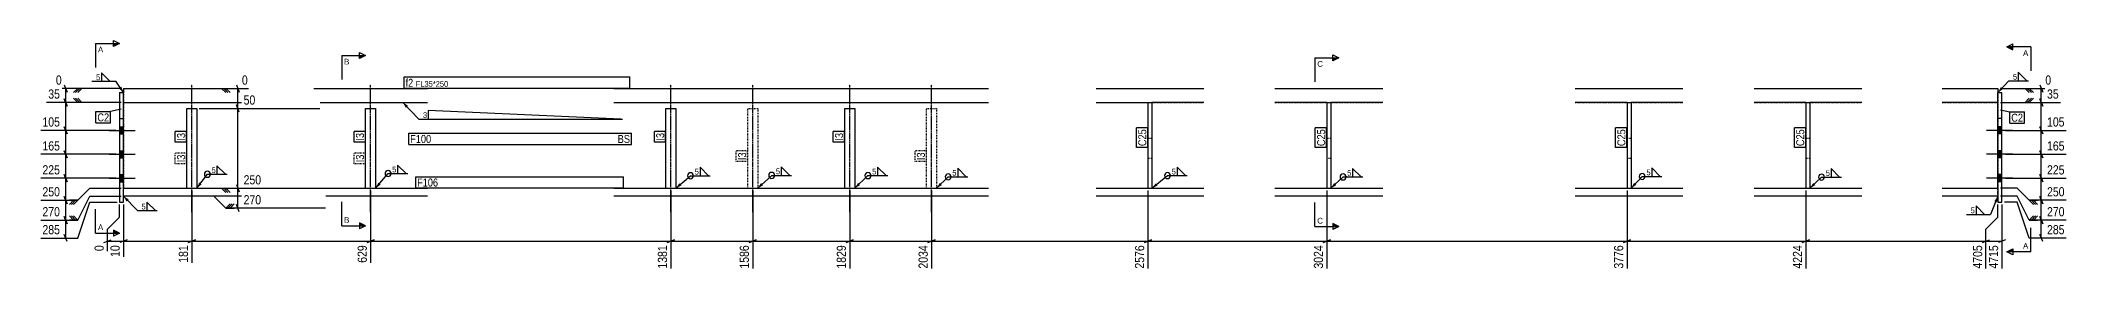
# Model space of a CAD drawing. Header units: millimetres. Extents: x 29 to 47384, y 10 to 1917.
# Drawn here: x 36805 to 41880, y 10 to 586 of the extents above; entities that cross this region are included whole.
import ezdxf

# ---------------------------------------------------------------- set-up
doc = ezdxf.new("R2010")
doc.units = ezdxf.units.MM
doc.linetypes.add('DXK_LINE_DOT2', pattern=[3.9198, 1.9599, -1.9599])
doc.linetypes.add('DXK_LINE_DOT3', pattern=[5.9187, 2.979, -0.9799, 0.9799, -0.9799])
for name, color, linetype in [('MÅLSÆTNING', 7, 'Continuous'), ('STÅL', 7, 'Continuous'), ('TEKST', 7, 'Continuous')]:
    doc.layers.add(name, color=color, linetype=linetype)
doc.styles.add('Arial', font='ARIAL.TTF', dxfattribs={"height": 0.2})
doc.styles.add('Arial Narrow', font='ARIALN.TTF', dxfattribs={"height": 0.2})

msp = doc.modelspace()

# ---------------------------------------------------------------- hatches: boundary and pattern name
at = {"layer": 'STÅL', "linetype": 'Continuous'}
for points in [[(37012.9, 351.9), (37012.9, 369.9), (37002.9, 369.9), (37002.9, 351.9)], [(37012.9, 351.9), (37012.9, 369.9), (37002.9, 369.9), (37002.9, 351.9)], [(41717.9, 351.9), (41717.9, 369.9), (41707.9, 369.9), (41707.9, 351.9)], [(41717.9, 351.9), (41717.9, 369.9), (41707.9, 369.9), (41707.9, 351.9)], [(37012.9, 291.9), (37012.9, 309.9), (37002.9, 309.9), (37002.9, 291.9)], [(37012.9, 291.9), (37012.9, 309.9), (37002.9, 309.9), (37002.9, 291.9)], [(41717.9, 291.9), (41717.9, 309.9), (41707.9, 309.9), (41707.9, 291.9)], [(41717.9, 291.9), (41717.9, 309.9), (41707.9, 309.9), (41707.9, 291.9)], [(37012.9, 231.9), (37012.9, 249.9), (37002.9, 249.9), (37002.9, 231.9)], [(37012.9, 231.9), (37012.9, 249.9), (37002.9, 249.9), (37002.9, 231.9)], [(41717.9, 231.9), (41717.9, 249.9), (41707.9, 249.9), (41707.9, 231.9)], [(41717.9, 231.9), (41717.9, 249.9), (41707.9, 249.9), (41707.9, 231.9)]]:
    msp.add_hatch(color=96, dxfattribs=at).paths.add_polyline_path(points)
at = {"layer": 'TEKST', "linetype": 'Continuous'}
for color, points in [(30, [(36987.9, 571.2), (36987.9, 578.7), (37002.9, 578.7)]), (30, [(41744.9, 569.9), (41744.9, 562.4), (41729.9, 569.9)]), (30, [(37604.4, 541), (37604.4, 548.5), (37619.4, 548.5)]), (3, [(37007.5, 470.4), (37012.9, 455.9), (37001.3, 466.1)]), (3, [(37720.1, 417.5), (37712.4, 430.9), (37725.5, 422.7)]), (3, [(37720.1, 417.5), (37712.4, 430.9), (37725.5, 422.7)]), (3, [(37657, 224.9), (37644.4, 215.9), (37651.3, 229.7)]), (3, [(37657, 224.9), (37644.4, 215.9), (37651.3, 229.7)]), (3, [(38410.2, 222.8), (38396.4, 215.9), (38405.4, 228.5)]), (3, [(38615, 223.2), (38601.4, 215.9), (38609.9, 228.8)]), (3, [(38857.8, 223.5), (38844.4, 215.9), (38852.7, 229)]), (3, [(39602.9, 222.4), (39588.9, 215.9), (39598.2, 228.2)]), (3, [(40050.5, 223.3), (40036.9, 215.9), (40045.4, 228.8)]), (3, [(37020.6, 182.5), (37012.9, 195.9), (37026, 187.7)]), (3, [(41698.7, 183.4), (41707.9, 195.9), (41705.7, 180.6)]), (30, [(36987.9, 103.3), (36987.9, 110.8), (37002.9, 103.3)]), (30, [(37604.4, 121.7), (37604.4, 129.2), (37619.4, 121.7)])]:
    msp.add_hatch(color=color, dxfattribs=at).paths.add_polyline_path(points)

# ---------------------------------------------------------------- linework, layer by layer
at = {"layer": 'MÅLSÆTNING', "color": 7, "linetype": 'Continuous'}
for p, q in [((37006.9, 465.9), (36843.5, 465.9)), ((36864.7, 474.9), (36871.9, 456.9)), ((36868.3, 430.9), (36868.3, 465.9)), ((36898.3, 465.9), (36887.8, 455.4)), ((36908.8, 465.9), (36887.8, 465.9)), ((36903.6, 465.9), (36893.1, 455.4)), ((36908.8, 465.9), (36898.3, 455.4)), ((37211.6, 465.9), (37324.1, 465.9)), ((37258.8, 465.9), (37269.3, 455.4)), ((37258.8, 465.9), (37279.8, 465.9)), ((37264, 465.9), (37274.5, 455.4)), ((37269.3, 465.9), (37279.8, 455.4)), ((37295.7, 474.9), (37302.9, 456.9)), ((37299.3, 415.9), (37299.3, 465.9)), ((41713.9, 465.9), (41841.1, 465.9)), ((41775.8, 465.9), (41786.3, 455.4)), ((41775.8, 465.9), (41796.8, 465.9)), ((41781, 465.9), (41791.5, 455.4)), ((41786.3, 465.9), (41796.8, 455.4)), ((41812.7, 474.9), (41819.9, 456.9)), ((41816.3, 430.9), (41816.3, 465.9)), ((37006.9, 430.9), (36820.1, 430.9)), ((37006.9, 430.9), (36820.1, 430.9)), ((36871.9, 421.9), (36864.7, 439.9)), ((36864.7, 439.9), (36871.9, 421.9)), ((36868.3, 360.9), (36868.3, 430.9)), ((36898.3, 430.9), (36887.8, 441.4)), ((36898.3, 430.9), (36887.8, 441.4)), ((36908.8, 430.9), (36887.8, 430.9)), ((36908.8, 430.9), (36887.8, 430.9)), ((36903.6, 430.9), (36893.1, 441.4)), ((36903.6, 430.9), (36893.1, 441.4)), ((36908.8, 430.9), (36898.3, 441.4)), ((36908.8, 430.9), (36898.3, 441.4)), ((37202.4, 415.9), (37504.5, 415.9)), ((37202.4, 415.9), (37504.5, 415.9)), ((37302.9, 406.9), (37295.7, 424.9)), ((37302.9, 406.9), (37295.7, 424.9)), ((41713.9, 430.9), (41864.5, 430.9)), ((41713.9, 430.9), (41864.5, 430.9)), ((41775.8, 430.9), (41786.3, 441.4)), ((41775.8, 430.9), (41786.3, 441.4)), ((41775.8, 430.9), (41796.8, 430.9)), ((41775.8, 430.9), (41796.8, 430.9)), ((41781, 430.9), (41791.5, 441.4)), ((41781, 430.9), (41791.5, 441.4)), ((41786.3, 430.9), (41796.8, 441.4)), ((41786.3, 430.9), (41796.8, 441.4)), ((41819.9, 421.9), (41812.7, 439.9)), ((41812.7, 439.9), (41819.9, 421.9)), ((41816.3, 360.9), (41816.3, 430.9)), ((36993.9, 360.9), (36805.5, 360.9)), ((36993.9, 360.9), (36805.5, 360.9)), ((36871.9, 351.9), (36864.7, 369.9)), ((36864.7, 369.9), (36871.9, 351.9)), ((36868.3, 300.9), (36868.3, 360.9)), ((41726.9, 360.9), (41879.1, 360.9)), ((41726.9, 360.9), (41879.1, 360.9)), ((41819.9, 351.9), (41812.7, 369.9)), ((41812.7, 369.9), (41819.9, 351.9)), ((41816.3, 300.9), (41816.3, 360.9)), ((36871.9, 291.9), (36864.7, 309.9)), ((36864.7, 309.9), (36871.9, 291.9)), ((41819.9, 291.9), (41812.7, 309.9)), ((41812.7, 309.9), (41819.9, 291.9)), ((36993.9, 300.9), (36805.5, 300.9)), ((36993.9, 300.9), (36805.5, 300.9)), ((36868.3, 240.9), (36868.3, 300.9)), ((41726.9, 300.9), (41879.1, 300.9)), ((41726.9, 300.9), (41879.1, 300.9)), ((41816.3, 240.9), (41816.3, 300.9)), ((36993.9, 240.9), (36805.5, 240.9)), ((36993.9, 240.9), (36805.5, 240.9)), ((36871.9, 231.9), (36864.7, 249.9)), ((36864.7, 249.9), (36871.9, 231.9)), ((36868.3, 185.9), (36868.3, 240.9)), ((36898.3, 185.9), (36928.3, 215.9)), ((36898.3, 185.9), (36928.3, 215.9)), ((36928.3, 215.9), (37006.9, 215.9)), ((36928.3, 215.9), (37006.9, 215.9)), ((37183.9, 209.9), (37183.9, 29)), ((37183.9, 209.9), (37183.9, 29)), ((37211.3, 215.9), (37519.1, 215.9)), ((37258.8, 215.9), (37269.3, 205.4)), ((37258.8, 215.9), (37279.8, 215.9)), ((37258.8, 215.9), (37269.3, 205.4)), ((37258.8, 215.9), (37279.8, 215.9)), ((37264, 215.9), (37274.5, 205.4)), ((37264, 215.9), (37274.5, 205.4)), ((37269.3, 215.9), (37279.8, 205.4)), ((37269.3, 215.9), (37279.8, 205.4)), ((37295.7, 224.9), (37302.9, 206.9)), ((37299.3, 165.9), (37299.3, 215.9)), ((37631.9, 209.9), (37631.9, 29)), ((37631.9, 209.9), (37631.9, 29)), ((38383.9, 209.9), (38383.9, 14.4)), ((38383.9, 209.9), (38383.9, 14.4)), ((38588.9, 209.9), (38588.9, 14.4)), ((38588.9, 209.9), (38588.9, 14.4)), ((38831.9, 209.9), (38831.9, 14.4)), ((39036.9, 209.9), (39036.9, 14.4)), ((39036.9, 209.9), (39036.9, 14.4)), ((39578.9, 209.9), (39578.9, 14.4)), ((39578.9, 209.9), (39578.9, 14.4)), ((40026.9, 209.9), (40026.9, 14.4)), ((40026.9, 209.9), (40026.9, 14.4)), ((40778.9, 209.9), (40778.9, 14.4)), ((41226.9, 209.9), (41226.9, 14.4)), ((41226.9, 209.9), (41226.9, 14.4)), ((41756.3, 215.9), (41713.9, 215.9)), ((41756.3, 215.9), (41713.9, 215.9)), ((41726.9, 240.9), (41879.1, 240.9)), ((41726.9, 240.9), (41879.1, 240.9)), ((41786.3, 185.9), (41756.3, 215.9)), ((41786.3, 185.9), (41756.3, 215.9)), ((41819.9, 231.9), (41812.7, 249.9)), ((41812.7, 249.9), (41819.9, 231.9)), ((41816.3, 185.9), (41816.3, 240.9)), ((36805.5, 185.9), (36898.3, 185.9)), ((36805.5, 185.9), (36898.3, 185.9)), ((36871.9, 176.9), (36864.7, 194.9)), ((36864.7, 194.9), (36871.9, 176.9)), ((36868.3, 135.9), (36868.3, 185.9)), ((36887.8, 185.9), (36877.3, 175.4)), ((36898.3, 185.9), (36877.3, 185.9)), ((36887.8, 185.9), (36877.3, 175.4)), ((36898.3, 185.9), (36877.3, 185.9)), ((36893.1, 185.9), (36882.6, 175.4)), ((36893.1, 185.9), (36882.6, 175.4)), ((36898.3, 185.9), (36887.8, 175.4)), ((36898.3, 185.9), (36887.8, 175.4)), ((36898.3, 135.9), (36928.3, 195.9)), ((36898.3, 135.9), (36928.3, 195.9)), ((36928.3, 195.9), (37006.9, 195.9)), ((36928.3, 195.9), (37006.9, 195.9)), ((36928.3, 180.9), (36996.9, 180.9)), ((37002.9, 143.1), (37002.9, 174.9)), ((37012.9, 174.9), (37012.9, 43.7)), ((37012.9, 174.9), (37012.9, 43.7)), ((37239.3, 195.9), (37211.3, 195.9)), ((37269.3, 165.9), (37239.3, 195.9)), ((37269.3, 165.9), (37279.8, 176.4)), ((37519.1, 165.9), (37269.3, 165.9)), ((37269.3, 165.9), (37290.3, 165.9)), ((37274.5, 165.9), (37285, 176.4)), ((37279.8, 165.9), (37290.3, 176.4)), ((37302.9, 156.9), (37295.7, 174.9)), ((41707.9, 143.1), (41707.9, 174.9)), ((41707.9, 143.1), (41707.9, 174.9)), ((41756.3, 195.9), (41713.9, 195.9)), ((41756.3, 195.9), (41713.9, 195.9)), ((41717.9, 174.9), (41717.9, 14.4)), ((41756.3, 180.9), (41723.9, 180.9)), ((41786.3, 135.9), (41756.3, 195.9)), ((41786.3, 135.9), (41756.3, 195.9)), ((41786.3, 90.9), (41756.3, 180.9)), ((41879.1, 185.9), (41786.3, 185.9)), ((41786.3, 185.9), (41796.8, 175.4)), ((41786.3, 185.9), (41807.3, 185.9)), ((41879.1, 185.9), (41786.3, 185.9)), ((41786.3, 185.9), (41796.8, 175.4)), ((41786.3, 185.9), (41807.3, 185.9)), ((41791.5, 185.9), (41802, 175.4)), ((41791.5, 185.9), (41802, 175.4)), ((41796.8, 185.9), (41807.3, 175.4)), ((41796.8, 185.9), (41807.3, 175.4)), ((41819.9, 176.9), (41812.7, 194.9)), ((41812.7, 194.9), (41819.9, 176.9)), ((41816.3, 135.9), (41816.3, 185.9)), ((36805.5, 135.9), (36898.3, 135.9)), ((36805.5, 135.9), (36898.3, 135.9)), ((36871.9, 126.9), (36864.7, 144.9)), ((36864.7, 144.9), (36871.9, 126.9)), ((36868.3, 90.9), (36868.3, 135.9)), ((36887.8, 135.9), (36877.3, 146.4)), ((36887.8, 135.9), (36877.3, 146.4)), ((36898.3, 135.9), (36877.3, 135.9)), ((36898.3, 135.9), (36877.3, 135.9)), ((36893.1, 135.9), (36882.6, 146.4)), ((36893.1, 135.9), (36882.6, 146.4)), ((36898.3, 135.9), (36887.8, 146.4)), ((36898.3, 135.9), (36887.8, 146.4)), ((36972.9, 113.1), (37002.9, 143.1)), ((36972.9, 58.3), (36972.9, 113.1)), ((41677.9, 113.1), (41707.9, 143.1)), ((41677.9, 113.1), (41707.9, 143.1)), ((41677.9, 14.4), (41677.9, 113.1)), ((41786.3, 135.9), (41796.8, 146.4)), ((41786.3, 135.9), (41796.8, 146.4)), ((41879.1, 135.9), (41786.3, 135.9)), ((41786.3, 135.9), (41807.3, 135.9)), ((41879.1, 135.9), (41786.3, 135.9)), ((41786.3, 135.9), (41807.3, 135.9)), ((41791.5, 135.9), (41802, 146.4)), ((41791.5, 135.9), (41802, 146.4)), ((41796.8, 135.9), (41807.3, 146.4)), ((41796.8, 135.9), (41807.3, 146.4)), ((41819.9, 126.9), (41812.7, 144.9)), ((41812.7, 144.9), (41819.9, 126.9)), ((41816.3, 90.9), (41816.3, 135.9)), ((36805.5, 90.9), (36898.3, 90.9)), ((36871.9, 81.9), (36864.7, 99.9)), ((36963.9, 79.5), (36981.9, 86.7)), ((36972.9, 83.1), (37012.9, 83.1)), ((37021.9, 86.7), (37003.9, 79.5)), ((37021.9, 86.7), (37003.9, 79.5)), ((37012.9, 83.1), (37183.9, 83.1)), ((37192.9, 86.7), (37174.9, 79.5)), ((37174.9, 79.5), (37192.9, 86.7)), ((37183.9, 83.1), (37631.9, 83.1)), ((37640.9, 86.7), (37622.9, 79.5)), ((37622.9, 79.5), (37640.9, 86.7)), ((37631.9, 83.1), (38383.9, 83.1)), ((38392.9, 86.7), (38374.9, 79.5)), ((38374.9, 79.5), (38392.9, 86.7)), ((38383.9, 83.1), (38588.9, 83.1)), ((38597.9, 86.7), (38579.9, 79.5)), ((38579.9, 79.5), (38597.9, 86.7)), ((38588.9, 83.1), (38831.9, 83.1)), ((38822.9, 79.5), (38840.9, 86.7)), ((39045.9, 86.7), (39027.9, 79.5)), ((39027.9, 79.5), (39045.9, 86.7)), ((39036.9, 83.1), (39578.9, 83.1)), ((39587.9, 86.7), (39569.9, 79.5)), ((39569.9, 79.5), (39587.9, 86.7)), ((39578.9, 83.1), (40026.9, 83.1)), ((40035.9, 86.7), (40017.9, 79.5)), ((40017.9, 79.5), (40035.9, 86.7)), ((40026.9, 83.1), (40778.9, 83.1)), ((40769.9, 79.5), (40787.9, 86.7)), ((41235.9, 86.7), (41217.9, 79.5)), ((41217.9, 79.5), (41235.9, 86.7)), ((41668.9, 79.5), (41686.9, 86.7)), ((41677.9, 83.1), (41717.9, 83.1)), ((41726.9, 86.7), (41708.9, 79.5)), ((41879.1, 90.9), (41786.3, 90.9)), ((41819.9, 81.9), (41812.7, 99.9))]:
    msp.add_line(p, q, dxfattribs=at)
at = {"layer": 'STÅL', "color": 2, "linetype": 'Continuous'}
for p, q in [((37012.9, 465.9), (37012.9, 455.9)), ((37012.9, 465.9), (37326.4, 465.9)), ((37489.4, 465.9), (37774.4, 465.9)), ((38241.4, 465.9), (39179.4, 465.9)), ((39448.9, 465.9), (39718.9, 465.9)), ((39896.9, 465.9), (40166.9, 465.9)), ((40648.9, 465.9), (40918.9, 465.9)), ((41096.9, 465.9), (41366.9, 465.9)), ((41567.9, 465.9), (41707.9, 465.9)), ((41707.9, 465.9), (41707.9, 455.9)), ((37002.9, 455.9), (37002.9, 180.9)), ((37002.9, 455.9), (37012.9, 455.9)), ((37012.9, 215.9), (37012.9, 455.9)), ((37012.9, 430.9), (37326.4, 430.9)), ((37171.4, 215.9), (37171.4, 415.9)), ((37171.4, 415.9), (37196.4, 415.9)), ((37196.4, 415.9), (37196.4, 215.9)), ((37489.4, 430.9), (37774.4, 430.9)), ((37619.4, 215.9), (37619.4, 415.9)), ((37619.4, 415.9), (37644.4, 415.9)), ((37644.4, 415.9), (37644.4, 215.9)), ((38241.4, 430.9), (39179.4, 430.9)), ((38371.4, 215.9), (38371.4, 415.9)), ((38371.4, 415.9), (38396.4, 415.9)), ((38396.4, 415.9), (38396.4, 215.9)), ((38819.4, 215.9), (38819.4, 415.9)), ((38819.4, 415.9), (38844.4, 415.9)), ((38844.4, 415.9), (38844.4, 215.9)), ((39448.9, 430.9), (39578.9, 430.9)), ((39578.9, 430.9), (39578.9, 215.9)), ((39578.9, 430.9), (39588.9, 430.9)), ((39588.9, 430.9), (39588.9, 215.9)), ((39718.9, 430.9), (39588.9, 430.9)), ((40026.9, 430.9), (39896.9, 430.9)), ((40026.9, 430.9), (40026.9, 215.9)), ((40026.9, 430.9), (40036.9, 430.9)), ((40036.9, 430.9), (40036.9, 215.9)), ((40166.9, 430.9), (40036.9, 430.9)), ((40778.9, 430.9), (40648.9, 430.9)), ((40778.9, 430.9), (40778.9, 215.9)), ((40778.9, 430.9), (40788.9, 430.9)), ((40788.9, 430.9), (40788.9, 215.9)), ((40918.9, 430.9), (40788.9, 430.9)), ((41226.9, 430.9), (41096.9, 430.9)), ((41226.9, 430.9), (41226.9, 215.9)), ((41226.9, 430.9), (41236.9, 430.9)), ((41236.9, 430.9), (41236.9, 215.9)), ((41366.9, 430.9), (41236.9, 430.9)), ((41707.9, 430.9), (41567.9, 430.9)), ((41707.9, 215.9), (41707.9, 455.9)), ((41707.9, 455.9), (41717.9, 455.9)), ((41717.9, 180.9), (41717.9, 455.9)), ((37002.9, 390.9), (37012.9, 390.9)), ((41717.9, 390.9), (41707.9, 390.9)), ((37012.9, 195.9), (37012.9, 215.9)), ((37012.9, 215.9), (37326.4, 215.9)), ((37489.4, 215.9), (37774.4, 215.9)), ((38241.4, 215.9), (39179.4, 215.9)), ((39448.9, 215.9), (39718.9, 215.9)), ((39896.9, 215.9), (40166.9, 215.9)), ((40648.9, 215.9), (40918.9, 215.9)), ((41096.9, 215.9), (41366.9, 215.9)), ((41567.9, 215.9), (41707.9, 215.9)), ((41707.9, 215.9), (41707.9, 195.9)), ((37002.9, 180.9), (37012.9, 180.9)), ((37326.4, 195.9), (37012.9, 195.9)), ((37012.9, 180.9), (37012.9, 195.9)), ((37774.4, 195.9), (37489.4, 195.9)), ((39179.4, 195.9), (38241.4, 195.9)), ((39718.9, 195.9), (39448.9, 195.9)), ((40166.9, 195.9), (39896.9, 195.9)), ((40918.9, 195.9), (40648.9, 195.9)), ((41366.9, 195.9), (41096.9, 195.9)), ((41707.9, 195.9), (41567.9, 195.9)), ((41707.9, 195.9), (41707.9, 180.9)), ((41707.9, 180.9), (41717.9, 180.9))]:
    msp.add_line(p, q, dxfattribs=at)
at = {"layer": 'STÅL', "color": 7, "linetype": 'DXK_LINE_DOT3'}
for p, q in [((37183.9, 155.9), (37183.9, 475.9)), ((37183.9, 155.9), (37183.9, 475.9)), ((37631.9, 155.9), (37631.9, 475.9)), ((37631.9, 155.9), (37631.9, 475.9)), ((38383.9, 155.9), (38383.9, 475.9)), ((38588.9, 155.9), (38588.9, 475.9)), ((38831.9, 155.9), (38831.9, 475.9)), ((39036.9, 155.9), (39036.9, 475.9))]:
    msp.add_line(p, q, dxfattribs=at)
at = {"layer": 'STÅL', "color": 7, "linetype": 'DXK_LINE_DOT2'}
for p, q in [((37012.9, 455.9), (37012.9, 430.9)), ((37012.9, 430.9), (37012.9, 215.9)), ((37012.9, 430.9), (37326.4, 430.9)), ((37171.4, 215.9), (37171.4, 415.9)), ((37171.4, 415.9), (37194.7, 415.9)), ((37194.8, 415.9), (37194.7, 415.9)), ((37194.8, 415.9), (37196.4, 415.9)), ((37196.4, 415.9), (37196.4, 215.9)), ((37489.4, 430.9), (37774.4, 430.9)), ((37619.4, 215.9), (37619.4, 415.9)), ((37619.4, 415.9), (37644.4, 415.9)), ((37644.4, 415.9), (37644.4, 215.9)), ((38241.4, 430.9), (39179.4, 430.9)), ((38394.8, 415.9), (38394.7, 415.9)), ((38576.4, 215.9), (38576.4, 415.9)), ((38576.4, 415.9), (38601.4, 415.9)), ((38601.4, 415.9), (38601.4, 215.9)), ((38842.8, 415.9), (38842.7, 415.9)), ((39024.4, 215.9), (39024.4, 415.9)), ((39024.4, 415.9), (39049.4, 415.9)), ((39049.4, 415.9), (39049.4, 215.9)), ((39448.9, 430.9), (39718.9, 430.9)), ((39896.9, 430.9), (40166.9, 430.9)), ((40648.9, 430.9), (40918.9, 430.9)), ((41096.9, 430.9), (41366.9, 430.9)), ((41567.9, 430.9), (41707.9, 430.9)), ((41707.9, 455.9), (41707.9, 430.9)), ((41707.9, 430.9), (41707.9, 215.9)), ((39588.9, 340.9), (39578.9, 340.9)), ((40036.9, 340.9), (40026.9, 340.9)), ((40788.9, 340.9), (40778.9, 340.9)), ((41236.9, 340.9), (41226.9, 340.9)), ((39578.9, 290.9), (39588.9, 290.9)), ((40026.9, 290.9), (40036.9, 290.9)), ((40778.9, 290.9), (40788.9, 290.9)), ((41226.9, 290.9), (41236.9, 290.9)), ((37012.9, 215.9), (37326.4, 215.9)), ((37012.9, 195.9), (37012.9, 215.9)), ((37489.4, 215.9), (37774.4, 215.9)), ((38241.4, 215.9), (39179.4, 215.9)), ((39448.9, 215.9), (39718.9, 215.9)), ((39896.9, 215.9), (40166.9, 215.9)), ((40648.9, 215.9), (40918.9, 215.9)), ((41096.9, 215.9), (41366.9, 215.9)), ((41567.9, 215.9), (41707.9, 215.9)), ((41707.9, 195.9), (41707.9, 215.9))]:
    msp.add_line(p, q, dxfattribs=at)
at = {"layer": 'STÅL', "color": 96, "linetype": 'Continuous'}
for p, q in [((36976.9, 360.9), (37041.9, 360.9)), ((36976.9, 360.9), (37041.9, 360.9)), ((37002.9, 369.9), (37012.9, 369.9)), ((37002.9, 369.9), (37012.9, 369.9)), ((41743.9, 360.9), (41678.9, 360.9)), ((41743.9, 360.9), (41678.9, 360.9)), ((41717.9, 369.9), (41707.9, 369.9)), ((41717.9, 369.9), (41707.9, 369.9)), ((37002.9, 351.9), (37012.9, 351.9)), ((37002.9, 351.9), (37012.9, 351.9)), ((37002.9, 309.9), (37012.9, 309.9)), ((37002.9, 309.9), (37012.9, 309.9)), ((41717.9, 351.9), (41707.9, 351.9)), ((41717.9, 351.9), (41707.9, 351.9)), ((41717.9, 309.9), (41707.9, 309.9)), ((41717.9, 309.9), (41707.9, 309.9)), ((36976.9, 300.9), (37041.9, 300.9)), ((36976.9, 300.9), (37041.9, 300.9)), ((37002.9, 291.9), (37012.9, 291.9)), ((37002.9, 291.9), (37012.9, 291.9)), ((41743.9, 300.9), (41678.9, 300.9)), ((41743.9, 300.9), (41678.9, 300.9)), ((41717.9, 291.9), (41707.9, 291.9)), ((41717.9, 291.9), (41707.9, 291.9)), ((36976.9, 240.9), (37041.9, 240.9)), ((36976.9, 240.9), (37041.9, 240.9)), ((37002.9, 249.9), (37012.9, 249.9)), ((37002.9, 249.9), (37012.9, 249.9)), ((37002.9, 231.9), (37012.9, 231.9)), ((37002.9, 231.9), (37012.9, 231.9)), ((41743.9, 240.9), (41678.9, 240.9)), ((41743.9, 240.9), (41678.9, 240.9)), ((41717.9, 249.9), (41707.9, 249.9)), ((41717.9, 249.9), (41707.9, 249.9)), ((41717.9, 231.9), (41707.9, 231.9)), ((41717.9, 231.9), (41707.9, 231.9))]:
    msp.add_line(p, q, dxfattribs=at)
at = {"layer": 'TEKST', "color": 30, "linetype": 'Continuous'}
for p, q in [((36987.9, 571.2), (36987.9, 586.2)), ((36987.9, 586.2), (37002.9, 578.7)), ((37002.9, 578.7), (36987.9, 571.2)), ((41729.9, 569.9), (41744.9, 577.4)), ((41729.9, 569.9), (41744.9, 562.4)), ((41744.9, 562.4), (41744.9, 577.4)), ((37604.4, 541), (37604.4, 556)), ((37604.4, 556), (37619.4, 548.5)), ((37619.4, 548.5), (37604.4, 541)), ((37002.9, 103.3), (36987.9, 110.8)), ((37619.4, 121.7), (37604.4, 129.2)), ((37604.4, 129.2), (37604.4, 114.2)), ((37619.4, 121.7), (37604.4, 114.2)), ((41744.9, 64.1), (41744.9, 49.1))]:
    msp.add_line(p, q, dxfattribs=at)
at = {"layer": 'TEKST', "color": 3, "linetype": 'Continuous'}
for p, q in [((37012.9, 455.9), (36993.7, 483.8)), ((41707.9, 195.9), (41689.2, 150.3))]:
    msp.add_line(p, q, dxfattribs=at)

# ---------------------------------------------------------------- wipeouts: each hides what was drawn before it
at = {"color": 0, "linetype": 'Continuous'}
for points in [[(36962.2, 556.2), (36962.2, 571.2), (36948.9, 571.2), (36948.9, 556.2)], [(41783.9, 547.4), (41783.9, 562.4), (41770.6, 562.4), (41770.6, 547.4)], [(37578.7, 526), (37578.7, 541), (37565.4, 541), (37565.4, 526)], [(40017.4, 520.2), (40017.4, 535.2), (40002.9, 535.2), (40002.9, 520.2)], [(37578.7, 129.2), (37578.7, 144.2), (37565.4, 144.2), (37565.4, 129.2)]]:
    msp.add_wipeout(points, dxfattribs=at).dxf.layer = 'TEKST'
at = {"color": 0}
for points in [[(38244.5, 329.3), (38244.5, 350.3), (37731.1, 350.3), (37731.1, 329.3)], [(37244, 252.6), (37244, 270), (37232.4, 270), (37232.4, 252.6)], [(37696.4, 254.4), (37696.4, 271.8), (37684.8, 271.8), (37684.8, 254.4)], [(38453.9, 249), (38453.9, 266.4), (38442.4, 266.4), (38442.4, 249)], [(38657.4, 249.8), (38657.4, 267.2), (38645.8, 267.2), (38645.8, 249.8)], [(38898.3, 249.3), (38898.3, 266.7), (38886.8, 266.7), (38886.8, 249.3)], [(39099.2, 246.2), (39099.2, 263.6), (39087.7, 263.6), (39087.7, 246.2)], [(39648.6, 249.2), (39648.6, 266.6), (39637.1, 266.6), (39637.1, 249.2)], [(40088.5, 245.9), (40088.5, 263.3), (40076.9, 263.3), (40076.9, 245.9)], [(40837.6, 247.2), (40837.6, 264.6), (40826.1, 264.6), (40826.1, 247.2)], [(41286.9, 245.5), (41286.9, 262.9), (41275.3, 262.9), (41275.3, 245.5)], [(41649.9, 152.1), (41649.9, 169.5), (41638.3, 169.5), (41638.3, 152.1)]]:
    msp.add_wipeout(points, dxfattribs=at).dxf.layer = 'TEKST'

# ---------------------------------------------------------------- next in the draw order: hatches: boundary and pattern name
at = {"layer": 'TEKST', "linetype": 'Continuous'}
for color, points in [(30, [(40041.9, 535.2), (40041.9, 542.7), (40056.9, 542.7)]), (3, [(37208.5, 225.5), (37196.4, 215.9), (37202.6, 230.1)]), (3, [(37208.5, 225.5), (37196.4, 215.9), (37202.6, 230.1)]), (3, [(39062.7, 223.7), (39049.4, 215.9), (39057.5, 229.1)]), (3, [(40801.9, 224.2), (40788.9, 215.9), (40796.5, 229.4)]), (3, [(41250.3, 223.6), (41236.9, 215.9), (41245.2, 229)])]:
    msp.add_hatch(color=color, dxfattribs=at).paths.add_polyline_path(points)

# ---------------------------------------------------------------- next in the draw order: linework, layer by layer
at = {"layer": 'TEKST', "color": 7, "linetype": 'Continuous'}
for p, q in [((36942.9, 578.7), (37002.9, 578.7)), ((41789.9, 569.9), (41729.9, 569.9)), ((41789.9, 569.9), (41789.9, 509.9)), ((37559.4, 548.5), (37559.4, 488.5)), ((37559.4, 548.5), (37619.4, 548.5)), ((39996.9, 542.7), (39996.9, 482.7)), ((39996.9, 542.7), (40056.9, 542.7)), ((37559.4, 121.7), (37559.4, 181.7)), ((37559.4, 121.7), (37619.4, 121.7))]:
    msp.add_line(p, q, dxfattribs=at)
at = {"layer": 'TEKST', "color": 30, "linetype": 'Continuous'}
for p, q in [((40041.9, 535.2), (40041.9, 550.2)), ((40041.9, 550.2), (40056.9, 542.7)), ((40056.9, 542.7), (40041.9, 535.2))]:
    msp.add_line(p, q, dxfattribs=at)
at = {"layer": 'TEKST', "color": 3, "linetype": 'Continuous'}
for p, q in [((37268.5, 250.8), (37247, 272.2)), ((37247, 272.2), (37247, 250.8)), ((37720.9, 252.6), (37699.5, 274)), ((37699.5, 274), (37699.5, 252.6)), ((38478.4, 247.2), (38457, 268.7)), ((38457, 268.7), (38457, 247.2)), ((38681.9, 248), (38660.5, 269.4)), ((38660.5, 269.4), (38660.5, 248)), ((38922.8, 247.5), (38901.4, 268.9)), ((38901.4, 268.9), (38901.4, 247.5)), ((39123.7, 244.4), (39102.3, 265.9)), ((39102.3, 265.9), (39102.3, 244.4)), ((39673.1, 247.4), (39651.7, 268.8)), ((39651.7, 268.8), (39651.7, 247.4)), ((40113, 244.1), (40091.6, 265.6)), ((40091.6, 265.6), (40091.6, 244.1)), ((40862.1, 245.4), (40840.7, 266.8)), ((40840.7, 266.8), (40840.7, 245.4)), ((41311.4, 243.7), (41289.9, 265.2)), ((41289.9, 265.2), (41289.9, 243.7)), ((37196.4, 215.9), (37223.1, 250.8)), ((37196.4, 215.9), (37223.1, 250.8)), ((37223.1, 250.8), (37272.8, 250.8)), ((37247, 250.8), (37268.5, 250.8)), ((37644.4, 215.9), (37675.5, 252.6)), ((37644.4, 215.9), (37675.5, 252.6)), ((37675.5, 252.6), (37725.2, 252.6)), ((37699.5, 252.6), (37720.9, 252.6)), ((38396.4, 215.9), (38433.1, 247.2)), ((38433.1, 247.2), (38482.7, 247.2)), ((38457, 247.2), (38478.4, 247.2)), ((38601.4, 215.9), (38636.5, 248)), ((38636.5, 248), (38686.2, 248)), ((38660.5, 248), (38681.9, 248)), ((38844.4, 215.9), (38877.5, 247.5)), ((38877.5, 247.5), (38927.1, 247.5)), ((38901.4, 247.5), (38922.8, 247.5)), ((39049.4, 215.9), (39078.4, 244.4)), ((39078.4, 244.4), (39128, 244.4)), ((39102.3, 244.4), (39123.7, 244.4)), ((39588.9, 215.9), (39627.8, 247.4)), ((39627.8, 247.4), (39677.4, 247.4)), ((39651.7, 247.4), (39673.1, 247.4)), ((40036.9, 215.9), (40067.6, 244.1)), ((40067.6, 244.1), (40117.3, 244.1)), ((40091.6, 244.1), (40113, 244.1)), ((40788.9, 215.9), (40816.8, 245.4)), ((40816.8, 245.4), (40866.4, 245.4)), ((40840.7, 245.4), (40862.1, 245.4)), ((41236.9, 215.9), (41266, 243.7)), ((41266, 243.7), (41315.7, 243.7)), ((41289.9, 243.7), (41311.4, 243.7)), ((41674.4, 150.3), (41653, 171.7)), ((41653, 171.7), (41653, 150.3)), ((41629, 150.3), (41689.2, 150.3)), ((41653, 150.3), (41674.4, 150.3))]:
    msp.add_line(p, q, dxfattribs=at)
for centre, start, end in [((37223.1, 250.8), 90, 270), ((37223.1, 250.8), 270, 90), ((37675.5, 252.6), 90, 270), ((37675.5, 252.6), 270, 90), ((38433.1, 247.2), 90, 270), ((38433.1, 247.2), 270, 90), ((38636.5, 248), 90, 270), ((38636.5, 248), 270, 90), ((38877.5, 247.5), 90, 270), ((38877.5, 247.5), 270, 90), ((39627.8, 247.4), 90, 270), ((39627.8, 247.4), 270, 90), ((39078.4, 244.4), 90, 270), ((39078.4, 244.4), 270, 90), ((40067.6, 244.1), 90, 270), ((40067.6, 244.1), 270, 90), ((40816.8, 245.4), 90, 270), ((40816.8, 245.4), 270, 90), ((41266, 243.7), 90, 270), ((41266, 243.7), 270, 90)]:
    msp.add_arc(centre, 7.5, start, end, dxfattribs=at)

# ---------------------------------------------------------------- next in the draw order: texts
at = {"layer": 'TEKST', "color": 3, "linetype": 'Continuous', "style": 'Arial'}
for s, p in [('A', (36948.9, 556.2)), ('A', (41770.6, 547.4)), ('B', (37565.4, 526)), ('C', (40002.9, 520.2)), ('B', (37565.4, 129.2))]:
    msp.add_text(s, height=14.3, dxfattribs=at).set_placement(p)
at = {"layer": 'TEKST', "color": 3, "style": 'Arial Narrow'}
for p in [(37233.6, 253.8), (37686, 255.6), (38443.6, 250.2), (38647, 251), (38888, 250.5), (39088.9, 247.4), (39638.3, 250.4), (40078.1, 247.1), (40827.3, 248.4), (41276.5, 246.7), (41639.5, 153.3)]:
    msp.add_text('5', height=14.3, dxfattribs=at).set_placement(p)

# ---------------------------------------------------------------- next in the draw order: wipeouts: each hides what was drawn before it
at = {"color": 0, "linetype": 'Continuous'}
for points, layer in [([(36862.9, 470.7), (36862.9, 504.3), (36838.7, 504.3), (36838.7, 470.7)], 'MÅLSÆTNING'), ([(37328.9, 470.7), (37328.9, 504.3), (37304.7, 504.3), (37304.7, 470.7)], 'MÅLSÆTNING'), ([(41845.9, 470.7), (41845.9, 504.3), (41821.7, 504.3), (41821.7, 470.7)], 'MÅLSÆTNING'), ([(36858.6, 365.7), (36858.6, 399.3), (36805.1, 399.3), (36805.1, 365.7)], 'MÅLSÆTNING'), ([(41879.5, 365.7), (41879.5, 399.3), (41826, 399.3), (41826, 365.7)], 'MÅLSÆTNING'), ([(36858.6, 305.7), (36858.6, 339.3), (36805.1, 339.3), (36805.1, 305.7)], 'MÅLSÆTNING'), ([(41879.5, 305.7), (41879.5, 339.3), (41826, 339.3), (41826, 305.7)], 'MÅLSÆTNING'), ([(36858.6, 245.7), (36858.6, 279.3), (36805.1, 279.3), (36805.1, 245.7)], 'MÅLSÆTNING'), ([(37519.5, 220.7), (37519.5, 254.3), (37309, 254.3), (37309, 220.7)], 'MÅLSÆTNING'), ([(41879.5, 245.7), (41879.5, 279.3), (41826, 279.3), (41826, 245.7)], 'MÅLSÆTNING'), ([(37008.1, 77.7), (36974.5, 77.7), (36974.5, 38.8), (37008.1, 38.8)], 'MÅLSÆTNING'), ([(37179.1, 77.7), (37145.5, 77.7), (37145.5, 24.2), (37179.1, 24.2)], 'MÅLSÆTNING'), ([(37627.1, 77.7), (37593.5, 77.7), (37593.5, 24.2), (37627.1, 24.2)], 'MÅLSÆTNING'), ([(38379.1, 77.7), (38345.5, 77.7), (38345.5, 9.6), (38379.1, 9.6)], 'MÅLSÆTNING'), ([(38584.1, 77.7), (38550.5, 77.7), (38550.5, 9.6), (38584.1, 9.6)], 'MÅLSÆTNING'), ([(38827.1, 77.7), (38793.5, 77.7), (38793.5, 9.6), (38827.1, 9.6)], 'MÅLSÆTNING'), ([(39574.1, 77.7), (39540.5, 77.7), (39540.5, 9.6), (39574.1, 9.6)], 'MÅLSÆTNING'), ([(40022.1, 77.7), (39988.5, 77.7), (39988.5, 9.6), (40022.1, 9.6)], 'MÅLSÆTNING'), ([(40774.1, 77.7), (40740.5, 77.7), (40740.5, 9.6), (40774.1, 9.6)], 'MÅLSÆTNING'), ([(41713.1, 77.7), (41679.5, 77.7), (41679.5, 9.6), (41713.1, 9.6)], 'MÅLSÆTNING'), ([(40017.4, 127.3), (40017.4, 142.3), (40002.9, 142.3), (40002.9, 127.3)], 'TEKST'), ([(41783.9, 64.1), (41783.9, 79.1), (41770.6, 79.1), (41770.6, 64.1)], 'TEKST')]:
    msp.add_wipeout(points, dxfattribs=at).dxf.layer = layer
at = {"color": 0}
for points in [[(36954.4, 485.6), (36954.4, 503), (36942.9, 503), (36942.9, 485.6)], [(37738.6, 470.1), (37738.6, 491.1), (37719.4, 491.1), (37719.4, 470.1)], [(41755.7, 486.9), (41755.7, 504.3), (41744.2, 504.3), (41744.2, 486.9)], [(37773.3, 391), (37773.3, 408.4), (37761.8, 408.4), (37761.8, 391)], [(36977, 383.4), (36977, 404.4), (36947.6, 404.4), (36947.6, 383.4)], [(39574.7, 363.7), (39553.7, 363.7), (39553.7, 321.5), (39574.7, 321.5)], [(40022.7, 363.7), (40001.7, 363.7), (40001.7, 321.5), (40022.7, 321.5)], [(40774.7, 363.7), (40753.7, 363.7), (40753.7, 321.5), (40774.7, 321.5)], [(41222.7, 363.7), (41201.7, 363.7), (41201.7, 321.5), (41222.7, 321.5)], [(41770.6, 382.6), (41770.6, 403.6), (41741.2, 403.6), (41741.2, 382.6)], [(37167.2, 354.4), (37146.2, 354.4), (37146.2, 335.2), (37167.2, 335.2)], [(37615.2, 354.4), (37594.2, 354.4), (37594.2, 335.2), (37615.2, 335.2)], [(38244.5, 329.3), (38244.5, 350.3), (37731.1, 350.3), (37731.1, 329.3)], [(38367.2, 354.4), (38346.2, 354.4), (38346.2, 335.2), (38367.2, 335.2)], [(38572.2, 305.6), (38551.2, 305.6), (38551.2, 286.4), (38572.2, 286.4)], [(38815.2, 354.4), (38794.2, 354.4), (38794.2, 335.2), (38815.2, 335.2)], [(39020.2, 305.6), (38999.2, 305.6), (38999.2, 286.4), (39020.2, 286.4)], [(37167.2, 300.1), (37146.2, 300.1), (37146.2, 280.9), (37167.2, 280.9)], [(37615.2, 300.1), (37594.2, 300.1), (37594.2, 280.9), (37615.2, 280.9)], [(37068.5, 161.5), (37068.5, 178.9), (37057, 178.9), (37057, 161.5)]]:
    msp.add_wipeout(points, dxfattribs=at).dxf.layer = 'TEKST'

# ---------------------------------------------------------------- next in the draw order: hatches: boundary and pattern name
at = {"layer": 'TEKST', "linetype": 'Continuous'}
for color, points in [(3, [(41720.8, 464.4), (41707.9, 455.9), (41715.3, 469.5)]), (30, [(40041.9, 119.8), (40041.9, 127.3), (40056.9, 119.8)]), (30, [(41744.9, 64.1), (41744.9, 56.6), (41729.9, 56.6)])]:
    msp.add_hatch(color=color, dxfattribs=at).paths.add_polyline_path(points)

# ---------------------------------------------------------------- next in the draw order: linework, layer by layer
at = {"layer": 'MÅLSÆTNING', "color": 7, "linetype": 'Continuous'}
for p, q in [((38831.9, 209.9), (38831.9, 14.4)), ((40778.9, 209.9), (40778.9, 14.4)), ((41677.9, 14.4), (41677.9, 113.1)), ((38840.9, 86.7), (38822.9, 79.5)), ((38831.9, 83.1), (39036.9, 83.1)), ((40787.9, 86.7), (40769.9, 79.5)), ((40778.9, 83.1), (41226.9, 83.1)), ((41226.9, 83.1), (41677.9, 83.1)), ((41668.9, 79.5), (41686.9, 86.7))]:
    msp.add_line(p, q, dxfattribs=at)
at = {"layer": 'TEKST', "color": 7, "linetype": 'Continuous'}
for p, q in [((36942.9, 578.7), (36942.9, 518.7)), ((37727.5, 325.7), (37727.5, 353.9)), ((39996.9, 119.8), (39996.9, 179.8)), ((39996.9, 119.8), (40056.9, 119.8)), ((41789.9, 56.6), (41789.9, 116.6)), ((41789.9, 56.6), (41729.9, 56.6))]:
    msp.add_line(p, q, dxfattribs=at)
at = {"layer": 'TEKST', "color": 3, "linetype": 'Continuous'}
for p, q in [((36933.6, 483.8), (36993.7, 483.8)), ((36979, 483.8), (36957.5, 505.2)), ((36957.5, 505.2), (36957.5, 483.8)), ((36957.5, 483.8), (36979, 483.8)), ((41707.9, 455.9), (41734.9, 485.1)), ((41734.9, 485.1), (41784.5, 485.1)), ((41780.2, 485.1), (41758.8, 506.6)), ((41758.8, 506.6), (41758.8, 485.1)), ((41758.8, 485.1), (41780.2, 485.1)), ((37712.4, 430.9), (37752.5, 389.2)), ((37712.4, 430.9), (37752.5, 389.2)), ((38258.8, 389.2), (37776.4, 410.6)), ((37776.4, 410.6), (37776.4, 389.2)), ((37752.5, 389.2), (38263.1, 389.2)), ((37776.4, 389.2), (38258.8, 389.2)), ((37012.9, 195.9), (37047.7, 159.7)), ((37047.7, 159.7), (37097.3, 159.7)), ((37093, 159.7), (37071.6, 181.1)), ((37071.6, 181.1), (37071.6, 159.7)), ((37071.6, 159.7), (37093, 159.7))]:
    msp.add_line(p, q, dxfattribs=at)
at = {"layer": 'TEKST', "color": 30, "linetype": 'Continuous'}
for p, q in [((40056.9, 119.8), (40041.9, 127.3)), ((40041.9, 127.3), (40041.9, 112.3)), ((40056.9, 119.8), (40041.9, 112.3)), ((41729.9, 56.6), (41744.9, 64.1)), ((41744.9, 49.1), (41729.9, 56.6))]:
    msp.add_line(p, q, dxfattribs=at)

# ---------------------------------------------------------------- next in the draw order: texts
at = {"layer": 'MÅLSÆTNING', "color": 3, "linetype": 'Continuous', "style": 'Arial Narrow'}
for s, height, p in [('0', 22.9, (36843.5, 475.5)), ('0', 22.9, (37309.5, 475.5)), ('0', 22.9, (41826.5, 475.5)), ('105', 22.91, (36809.9, 370.5)), ('105', 22.91, (41830.8, 370.5)), ('165', 22.91, (36809.9, 310.5)), ('165', 22.91, (41830.8, 310.5)), ('225', 22.91, (36809.9, 250.5)), ('225', 22.91, (41830.8, 250.5))]:
    msp.add_text(s, height=height, dxfattribs=at).set_placement(p)
for s, p in [('181', (37174.3, 29)), ('629', (37622.3, 29)), ('1381', (38374.3, 14.4)), ('1586', (38579.3, 14.4)), ('1829', (38822.3, 14.4)), ('2576', (39569.3, 14.4)), ('3024', (40017.3, 14.4)), ('3776', (40769.3, 14.4)), ('4715', (41708.3, 14.4))]:
    msp.add_text(s, height=22.91, rotation=90.0002, dxfattribs=at).set_placement(p)
at = {"layer": 'TEKST', "color": 3, "style": 'Arial Narrow'}
for s, height, p in [('5', 14.3, (36944.1, 486.8)), ('5', 14.3, (41745.4, 488.1)), ('3', 14.3, (37763, 392.2)), ('F100', 20.04, (37731.1, 329.3)), ('5', 14.3, (37058.2, 162.7))]:
    msp.add_text(s, height=height, dxfattribs=at).set_placement(p)
at = {"layer": 'TEKST', "color": 3, "linetype": 'Continuous', "style": 'Arial'}
for s, p in [('C', (40002.9, 127.3)), ('A', (41770.6, 64.1))]:
    msp.add_text(s, height=14.3, dxfattribs=at).set_placement(p)

# ---------------------------------------------------------------- next in the draw order: wipeouts: each hides what was drawn before it
at = {"color": 0, "linetype": 'Continuous'}
for points in [[(36858.6, 190.7), (36858.6, 224.3), (36805.1, 224.3), (36805.1, 190.7)], [(37519.5, 170.7), (37519.5, 204.3), (37309, 204.3), (37309, 170.7)], [(41879.5, 190.7), (41879.5, 224.3), (41826, 224.3), (41826, 190.7)], [(36968.1, 77.7), (36934.5, 77.7), (36934.5, 53.5), (36968.1, 53.5)]]:
    msp.add_wipeout(points, dxfattribs=at).dxf.layer = 'MÅLSÆTNING'
at = {"color": 0}
for points in [[(37738.6, 470.1), (37738.6, 491.1), (37719.4, 491.1), (37719.4, 470.1)], [(36977, 383.4), (36977, 404.4), (36947.6, 404.4), (36947.6, 383.4)], [(39574.7, 363.7), (39553.7, 363.7), (39553.7, 321.5), (39574.7, 321.5)], [(40022.7, 363.7), (40001.7, 363.7), (40001.7, 321.5), (40022.7, 321.5)], [(40774.7, 363.7), (40753.7, 363.7), (40753.7, 321.5), (40774.7, 321.5)], [(41222.7, 363.7), (41201.7, 363.7), (41201.7, 321.5), (41222.7, 321.5)], [(41770.6, 382.6), (41770.6, 403.6), (41741.2, 403.6), (41741.2, 382.6)], [(37167.2, 354.4), (37146.2, 354.4), (37146.2, 335.2), (37167.2, 335.2)], [(37615.2, 354.4), (37594.2, 354.4), (37594.2, 335.2), (37615.2, 335.2)], [(38281.5, 329.3), (38281.5, 350.3), (38250.8, 350.3), (38250.8, 329.3)], [(38367.2, 354.4), (38346.2, 354.4), (38346.2, 335.2), (38367.2, 335.2)], [(38572.2, 305.6), (38551.2, 305.6), (38551.2, 286.4), (38572.2, 286.4)], [(38815.2, 354.4), (38794.2, 354.4), (38794.2, 335.2), (38815.2, 335.2)], [(39020.2, 305.6), (38999.2, 305.6), (38999.2, 286.4), (39020.2, 286.4)], [(37167.2, 300.1), (37146.2, 300.1), (37146.2, 280.9), (37167.2, 280.9)], [(37615.2, 300.1), (37594.2, 300.1), (37594.2, 280.9), (37615.2, 280.9)], [(38261.9, 220.1), (38261.9, 241.1), (37748.4, 241.1), (37748.4, 220.1)]]:
    msp.add_wipeout(points, dxfattribs=at).dxf.layer = 'TEKST'

# ---------------------------------------------------------------- next in the draw order: linework, layer by layer
at = {"layer": 'MÅLSÆTNING', "color": 7, "linetype": 'Continuous'}
for p, q in [((37299.3, 215.9), (37299.3, 415.9)), ((37211.3, 215.9), (37519.1, 215.9)), ((37295.7, 224.9), (37302.9, 206.9)), ((36898.3, 90.9), (36928.3, 180.9))]:
    msp.add_line(p, q, dxfattribs=at)
at = {"layer": 'TEKST', "color": 7, "linetype": 'Continuous'}
for p, q in [((37715.8, 466.5), (37715.8, 494.7)), ((36944, 408), (36980.6, 408)), ((36944, 379.8), (36944, 408)), ((37007.3, 413.9), (36980.6, 408)), ((36980.6, 379.8), (36980.6, 408)), ((41714.6, 412.5), (41737.6, 407.2)), ((41737.6, 407.2), (41774.2, 407.2)), ((41737.6, 379), (41737.6, 407.2)), ((41774.2, 379), (41774.2, 407.2)), ((36944, 379.8), (36980.6, 379.8)), ((37142.6, 331.6), (37142.6, 358)), ((37170.8, 358), (37142.6, 358)), ((37170.8, 331.6), (37170.8, 358)), ((37590.6, 331.6), (37590.6, 358)), ((37618.8, 358), (37590.6, 358)), ((37618.8, 331.6), (37618.8, 358)), ((38342.6, 331.6), (38342.6, 358)), ((38370.8, 358), (38342.6, 358)), ((38370.8, 331.6), (38370.8, 358)), ((38790.6, 331.6), (38790.6, 358)), ((38818.8, 358), (38790.6, 358)), ((38818.8, 331.6), (38818.8, 358)), ((39550.1, 317.9), (39550.1, 367.3)), ((39578.3, 367.3), (39550.1, 367.3)), ((39578.3, 317.9), (39578.3, 367.3)), ((39998.1, 317.9), (39998.1, 367.3)), ((40026.3, 367.3), (39998.1, 367.3)), ((40026.3, 317.9), (40026.3, 367.3)), ((40750.1, 317.9), (40750.1, 367.3)), ((40778.3, 367.3), (40750.1, 367.3)), ((40778.3, 317.9), (40778.3, 367.3)), ((41198.1, 317.9), (41198.1, 367.3)), ((41226.3, 367.3), (41198.1, 367.3)), ((41226.3, 317.9), (41226.3, 367.3)), ((41737.6, 379), (41774.2, 379)), ((37170.8, 331.6), (37142.6, 331.6)), ((37618.8, 331.6), (37590.6, 331.6)), ((38370.8, 331.6), (38342.6, 331.6)), ((38818.8, 331.6), (38790.6, 331.6)), ((39578.3, 317.9), (39550.1, 317.9)), ((40026.3, 317.9), (39998.1, 317.9)), ((40778.3, 317.9), (40750.1, 317.9)), ((41226.3, 317.9), (41198.1, 317.9))]:
    msp.add_line(p, q, dxfattribs=at)
at = {"layer": 'TEKST', "color": 7, "linetype": 'DXK_LINE_DOT2'}
for p, q in [((38547.6, 282.8), (38547.6, 309.2)), ((38575.8, 309.2), (38547.6, 309.2)), ((38575.8, 282.8), (38575.8, 309.2)), ((38995.6, 282.8), (38995.6, 309.2)), ((39023.8, 309.2), (38995.6, 309.2)), ((39023.8, 282.8), (39023.8, 309.2)), ((37142.6, 277.3), (37142.6, 303.7)), ((37170.8, 303.7), (37142.6, 303.7)), ((37170.8, 277.3), (37142.6, 277.3)), ((37170.8, 277.3), (37170.8, 303.7)), ((37590.6, 277.3), (37590.6, 303.7)), ((37618.8, 303.7), (37590.6, 303.7)), ((37618.8, 277.3), (37590.6, 277.3)), ((37618.8, 277.3), (37618.8, 303.7)), ((38575.8, 282.8), (38547.6, 282.8)), ((39023.8, 282.8), (38995.6, 282.8))]:
    msp.add_line(p, q, dxfattribs=at)
at = {"layer": 'TEKST', "color": 30, "linetype": 'Continuous'}
for p in [(36987.9, 110.8), (37002.9, 103.3)]:
    msp.add_line(p, (36987.9, 95.8), dxfattribs=at)

# ---------------------------------------------------------------- next in the draw order: texts
at = {"layer": 'MÅLSÆTNING', "color": 3, "linetype": 'Continuous', "style": 'Arial Narrow'}
for s, p in [('250', (36809.9, 195.5)), ('250', (37313.8, 225.5)), ('250', (41830.8, 195.5)), ('270', (37313.8, 175.5))]:
    msp.add_text(s, height=22.91, dxfattribs=at).set_placement(p)
for s, height, p in [('0', 22.9, (36963.3, 58.3)), ('10', 22.91, (37003.3, 43.7))]:
    msp.add_text(s, height=height, rotation=90.0002, dxfattribs=at).set_placement(p)
at = {"layer": 'TEKST', "color": 3, "style": 'Arial Narrow'}
for p in [(36947.6, 383.4), (41741.2, 382.6)]:
    msp.add_text('C2', height=20.04, dxfattribs=at).set_placement(p)
for s, p in [('C25', (39574.7, 321.5)), ('C25', (40022.7, 321.5)), ('C25', (40774.7, 321.5)), ('C25', (41222.7, 321.5)), ('I3', (37167.2, 335.2)), ('I3', (37615.2, 335.2)), ('I3', (38367.2, 335.2)), ('I3', (38572.2, 286.4)), ('I3', (38815.2, 335.2)), ('I3', (39020.2, 286.4)), ('I3', (37167.2, 280.9)), ('I3', (37615.2, 280.9))]:
    msp.add_text(s, height=20.04, rotation=90.0002, dxfattribs=at).set_placement(p)

# ---------------------------------------------------------------- next in the draw order: wipeouts: each hides what was drawn before it
at = {"color": 0, "linetype": 'Continuous'}
for points in [[(36858.6, 435.7), (36858.6, 469.3), (36819.7, 469.3), (36819.7, 435.7)], [(41864.9, 435.7), (41864.9, 469.3), (41826, 469.3), (41826, 435.7)], [(39032.1, 77.7), (38998.5, 77.7), (38998.5, 9.6), (39032.1, 9.6)], [(41222.1, 77.7), (41188.5, 77.7), (41188.5, 9.6), (41222.1, 9.6)], [(41673.1, 77.7), (41639.5, 77.7), (41639.5, 9.6), (41673.1, 9.6)]]:
    msp.add_wipeout(points, dxfattribs=at).dxf.layer = 'MÅLSÆTNING'
at = {"color": 0}
for points in [[(38277.2, 470.1), (38277.2, 485.1), (37744.9, 485.1), (37744.9, 470.1)], [(38281.5, 329.3), (38281.5, 350.3), (38250.8, 350.3), (38250.8, 329.3)], [(38261.9, 220.1), (38261.9, 241.1), (37748.4, 241.1), (37748.4, 220.1)]]:
    msp.add_wipeout(points, dxfattribs=at).dxf.layer = 'TEKST'

# ---------------------------------------------------------------- next in the draw order: linework, layer by layer
at = {"layer": 'TEKST', "color": 7, "linetype": 'Continuous'}
for p, q in [((37727.5, 353.9), (38285.1, 353.9)), ((37727.5, 325.7), (38285.1, 325.7)), ((38285.1, 325.7), (38285.1, 353.9)), ((37744.8, 244.7), (38265.5, 244.7)), ((37744.8, 216.5), (37744.8, 244.7)), ((37744.8, 216.5), (38265.5, 216.5)), ((38265.5, 216.5), (38265.5, 244.7))]:
    msp.add_line(p, q, dxfattribs=at)

# ---------------------------------------------------------------- next in the draw order: texts
at = {"layer": 'MÅLSÆTNING', "color": 3, "linetype": 'Continuous', "style": 'Arial Narrow'}
for p in [(36824.5, 440.5), (41830.8, 440.5)]:
    msp.add_text('35', height=22.91, dxfattribs=at).set_placement(p)
for s, p in [('2034', (39027.3, 14.4)), ('4224', (41217.3, 14.4)), ('4705', (41668.3, 14.4))]:
    msp.add_text(s, height=22.91, rotation=90.0002, dxfattribs=at).set_placement(p)
at = {"layer": 'TEKST', "color": 3, "style": 'Arial Narrow'}
for s, p in [('BS', (38250.8, 329.3)), ('F106', (37748.4, 220.1))]:
    msp.add_text(s, height=20.04, dxfattribs=at).set_placement(p)

# ---------------------------------------------------------------- next in the draw order: wipeouts: each hides what was drawn before it
at = {"color": 0, "linetype": 'Continuous'}
for points, layer in [([(37504.9, 420.7), (37504.9, 454.3), (37309, 454.3), (37309, 420.7)], 'MÅLSÆTNING'), ([(36858.6, 140.7), (36858.6, 174.3), (36805.1, 174.3), (36805.1, 140.7)], 'MÅLSÆTNING'), ([(41879.5, 140.7), (41879.5, 174.3), (41826, 174.3), (41826, 140.7)], 'MÅLSÆTNING'), ([(36962.2, 110.8), (36962.2, 125.8), (36948.9, 125.8), (36948.9, 110.8)], 'TEKST')]:
    msp.add_wipeout(points, dxfattribs=at).dxf.layer = layer
at = {"color": 0}
msp.add_wipeout([(38277.2, 470.1), (38277.2, 485.1), (37744.9, 485.1), (37744.9, 470.1)], dxfattribs=at).dxf.layer = 'TEKST'

# ---------------------------------------------------------------- next in the draw order: linework, layer by layer
at = {"layer": 'TEKST', "color": 7, "linetype": 'Continuous'}
for p, q in [((37715.8, 494.7), (38280.8, 494.7)), ((37715.8, 466.5), (38280.8, 466.5)), ((38280.8, 466.5), (38280.8, 494.7)), ((36942.9, 103.3), (36942.9, 163.3)), ((36942.9, 103.3), (37002.9, 103.3))]:
    msp.add_line(p, q, dxfattribs=at)

# ---------------------------------------------------------------- next in the draw order: texts
at = {"layer": 'MÅLSÆTNING', "color": 3, "linetype": 'Continuous', "style": 'Arial Narrow'}
msp.add_text('50', height=22.91, dxfattribs=at).set_placement((37313.8, 425.5))
at = {"layer": 'TEKST', "color": 3, "style": 'Arial Narrow'}
for s, height, p in [('f2', 20.04, (37719.4, 470.1)), ('FL35*250', 14.32, (37744.9, 470.1))]:
    msp.add_text(s, height=height, dxfattribs=at).set_placement(p)
at = {"layer": 'TEKST', "color": 3, "linetype": 'Continuous', "style": 'Arial'}
msp.add_text('A', height=14.3, dxfattribs=at).set_placement((36948.9, 110.8))

# ---------------------------------------------------------------- next in the draw order: wipeouts: each hides what was drawn before it
at = {"color": 0, "linetype": 'Continuous'}
for points in [[(36858.6, 95.7), (36858.6, 129.3), (36805.1, 129.3), (36805.1, 95.7)], [(41879.5, 95.7), (41879.5, 129.3), (41826, 129.3), (41826, 95.7)]]:
    msp.add_wipeout(points, dxfattribs=at).dxf.layer = 'MÅLSÆTNING'

# ---------------------------------------------------------------- next in the draw order: texts
at = {"layer": 'MÅLSÆTNING', "color": 3, "linetype": 'Continuous', "style": 'Arial Narrow'}
for s, p in [('270', (36809.9, 145.5)), ('270', (41830.8, 145.5)), ('285', (36809.9, 100.5)), ('285', (41830.8, 100.5))]:
    msp.add_text(s, height=22.91, dxfattribs=at).set_placement(p)

doc.saveas('drawing.dxf')
